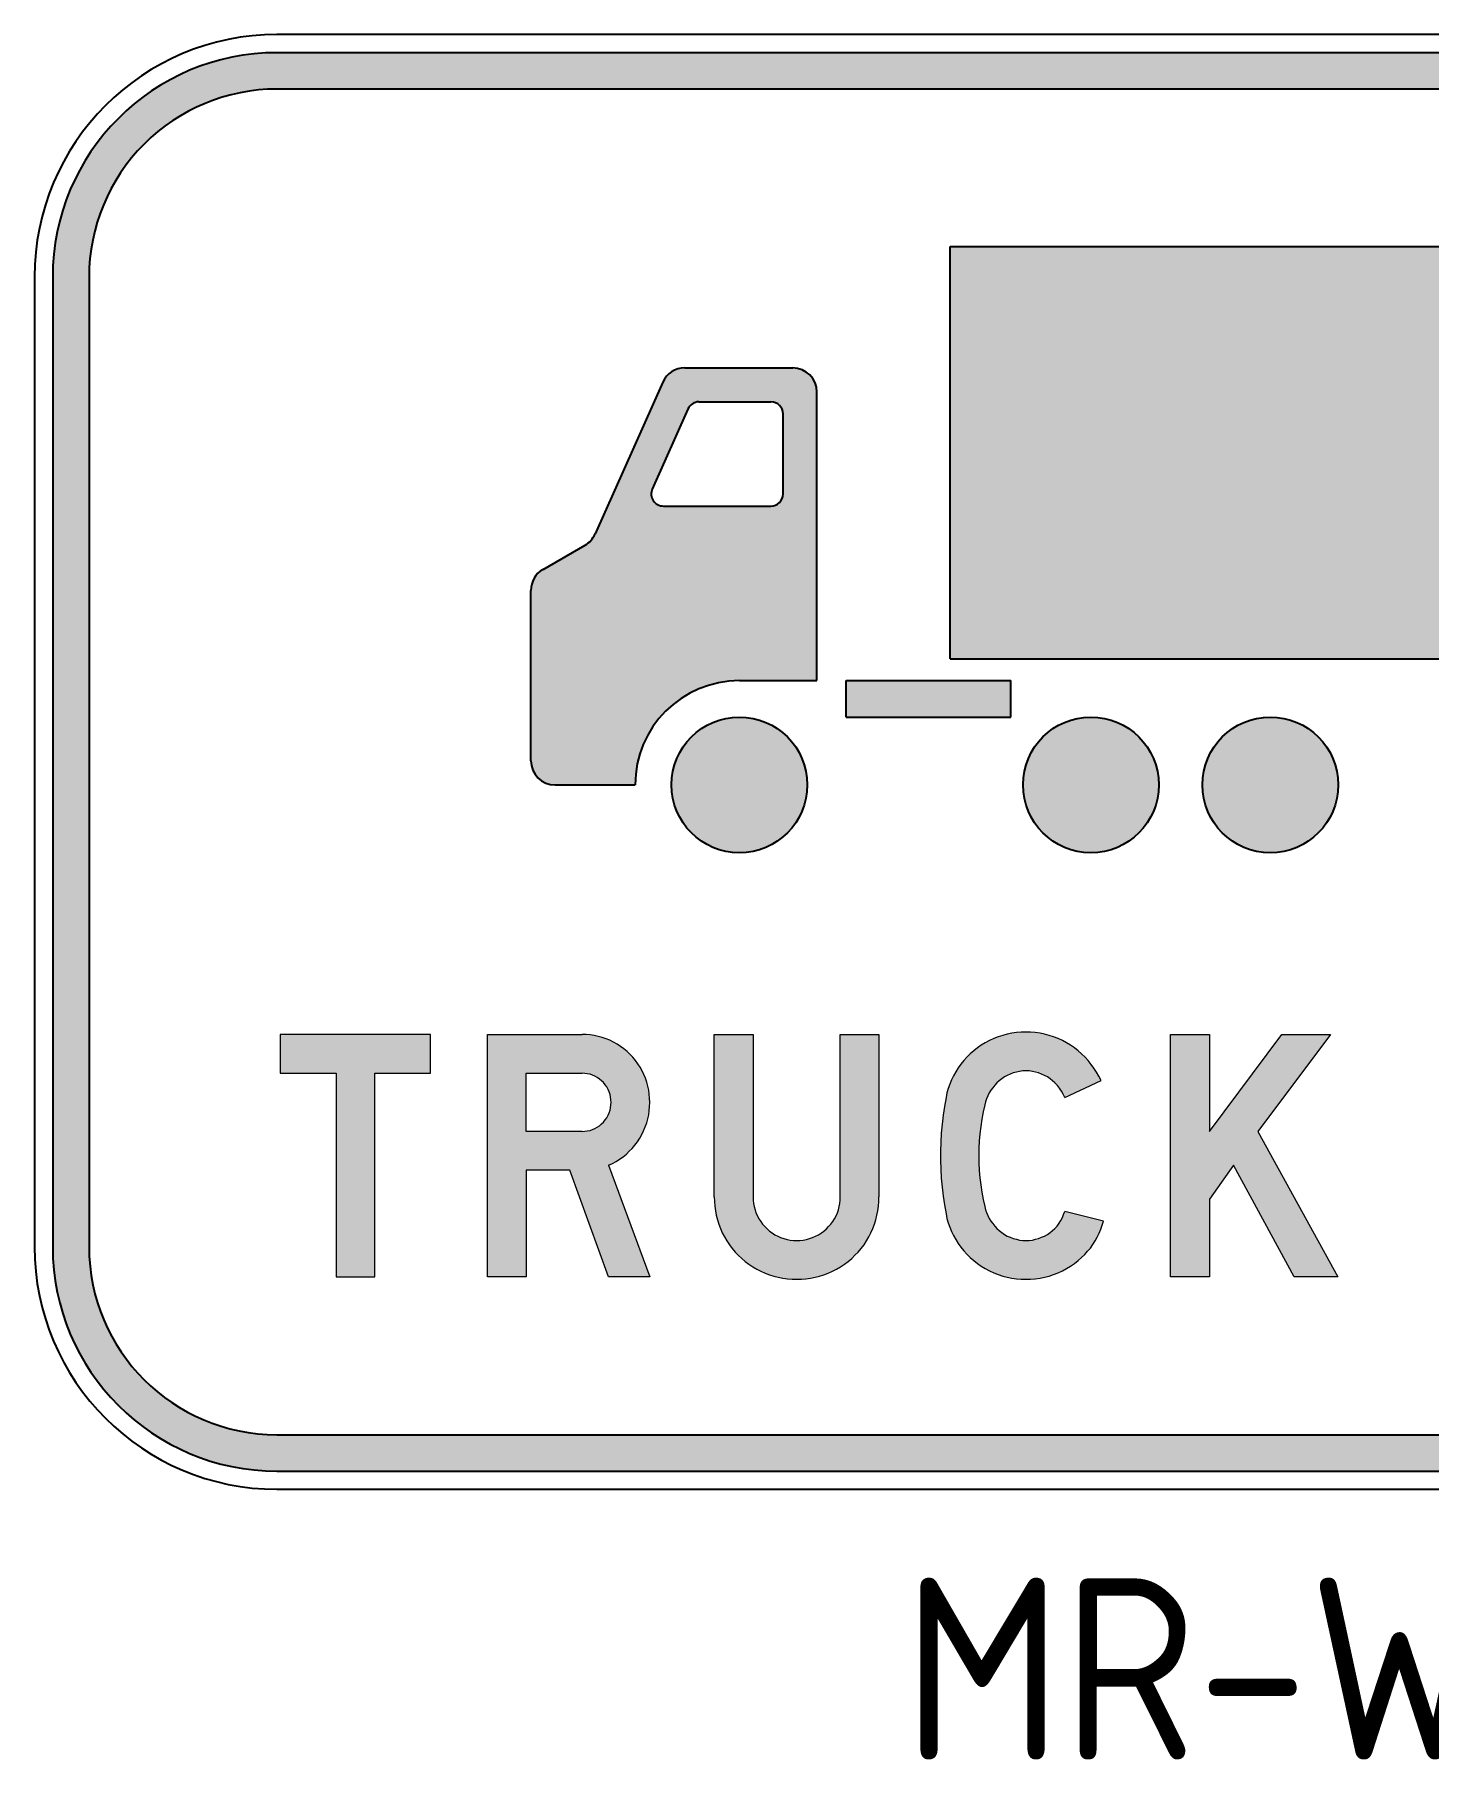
# Model space of a CAD drawing. Extents: x 273.5 to 311.8, y 100.2 to 123.9.
# Drawn here: x 273.48 to 292.65, y 100.18 to 123.89 of the extents above; entities that cross this region are included whole.
import ezdxf
from ezdxf.enums import TextEntityAlignment as Align

# ---------------------------------------------------------------- set-up
doc = ezdxf.new("R2010")
doc.units = 0
doc.header["$LTSCALE"] = 12
doc.header["$MEASUREMENT"] = 0
doc.layers.add('L18', color=4, linetype='CONTINUOUS')
doc.layers.add('T25', color=1, linetype='CONTINUOUS')
doc.styles.add('ISO', font='iso')

msp = doc.modelspace()

# ---------------------------------------------------------------- hatches: boundary and pattern name
at = {"layer": 'L18'}
h = msp.add_hatch(color=256, dxfattribs=at)
edge = h.paths.add_edge_path(flags=16)
edge.add_line((311.0623909485686, 107.2241624830138), (311.0623909485686, 120.5575599830138))
edge.add_arc((308.4790584485686, 120.5575599830138), 2.583332499999983, 0, 90)
edge.add_line((308.4790584485686, 123.1408924830138), (276.8122184485686, 123.1408924830138))
edge.add_arc((276.8122184485686, 120.5575599830138), 2.583332499999983, 90, 180.0000000000003)
edge.add_line((274.2288859485686, 120.5575599830138), (274.2288859485686, 107.2241624830138))
edge.add_arc((276.8122184485686, 107.2241624830138), 2.583332499999983, 180, 270)
edge.add_line((276.8122184485686, 104.6408299830138), (308.4790584485686, 104.6408299830138))
edge.add_arc((308.4790584485687, 107.2241624830139), 2.58333250000004, 269.9999999999987, 359.9999999999991)
edge = h.paths.add_edge_path()
edge.add_line((311.5623909485686, 107.2241624830138), (311.5623909485686, 120.5575599830138))
edge.add_arc((308.4790584485686, 120.5575599830138), 3.083332499999983, 0, 90)
edge.add_line((308.4790584485686, 123.6408924830138), (276.8122184485686, 123.6408924830138))
edge.add_arc((276.8122184485686, 120.5575599830138), 3.083332499999997, 90, 180)
edge.add_line((273.7288859485686, 120.5575599830138), (273.7288859485686, 107.2241624830138))
edge.add_arc((276.8122184485686, 107.2241624830138), 3.083332499999983, 180, 270)
edge.add_line((276.8122184485686, 104.1408299830138), (308.4790584485686, 104.1408299830138))
edge.add_arc((308.4790584485687, 107.2241624830138), 3.083332500000026, 269.9999999999989, 359.9999999999995)
h = msp.add_hatch(color=256, dxfattribs=at)
edge = h.paths.add_edge_path()
edge.add_arc((283.1705910735687, 113.5741929830138), 0.9333380000000046, 0, 360)
edge = h.paths.add_edge_path()
edge.add_arc((288.0039485735687, 113.5741929830138), 0.9333380000000046, 0, 360)
edge = h.paths.add_edge_path()
edge.add_arc((290.4706275735687, 113.5741929830138), 0.9333380000000046, 0, 360)
edge = h.paths.add_edge_path()
edge.add_arc((298.1373242401938, 113.5741929830138), 0.9333380000000046, 0, 360)
edge = h.paths.add_edge_path()
edge.add_arc((300.6040115735688, 113.5741929830138), 0.9333380000000046, 0, 360)
edge = h.paths.add_edge_path()
edge.add_arc((303.0706905735688, 113.5741929830138), 0.9333380000000046, 0, 360)
h.paths.add_polyline_path([(286.0706055735687, 115.3075349830138), (305.0040335735688, 115.3075349830138), (305.0040335735688, 120.9742299830139), (286.0706055735687, 120.9742299830139)])
edge = h.paths.add_edge_path()
edge.add_line((280.6372450735687, 113.5741929830138), (281.7372505735687, 113.5741929830138))
edge.add_arc((283.1705910735687, 113.5741929830138), 1.433340500000007, 90, 180, ccw=False)
edge.add_line((283.1705910735687, 115.0075334830138), (284.2372630735687, 115.0075334830138))
edge.add_line((284.2372630735687, 115.0075334830138), (284.2372630735687, 118.9742199830139))
edge.add_arc((283.9039280735687, 118.9742199830139), 0.3333350000000016, 0, 90)
edge.add_line((283.9039280735687, 119.3075549830138), (282.4203898536472, 119.3075549830138))
edge.add_arc((282.4203898536472, 118.9742199830139), 0.3333350000000016, 89.99999999999997, 156)
edge.add_line((282.1158731785239, 119.1097995419335), (281.1874313127515, 117.0244849689766))
edge.add_arc((280.8829146376282, 117.1600645278963), 0.3333350000000016, 300, 336, ccw=False)
edge.add_line((281.0495821376282, 116.8713879499258), (280.4705775735687, 116.537099509004))
edge.add_arc((280.6372450735687, 116.2484229310335), 0.3333350000000016, 120, 180)
edge.add_line((280.3039100735687, 116.2484229310335), (280.3039100735687, 113.9075279830138))
edge.add_arc((280.6372450735687, 113.9075279830138), 0.3333350000000016, 180, 270)
edge = h.paths.add_edge_path(flags=16)
edge.add_line((282.4629547681562, 118.7420082624737), (281.973200765559, 117.6420027624737))
edge.add_arc((282.1254591031206, 117.5742129830139), 0.1666675000000008, 156, 269.9999999999999)
edge.add_line((282.1254591031206, 117.4075454830138), (283.6039265735687, 117.4075454830138))
edge.add_arc((283.6039265735687, 117.5742129830138), 0.1666675000000008, 269.9999999999999, 360)
edge.add_line((283.7705940735687, 117.5742129830138), (283.7705940735687, 118.6742184830138))
edge.add_arc((283.6039265735687, 118.6742184830138), 0.1666675000000008, 0, 89.99999999999987)
edge.add_line((283.6039265735687, 118.8408859830138), (282.6152131057178, 118.8408859830138))
edge.add_arc((282.6152131057178, 118.6742184830138), 0.1666675000000008, 89.99999999999993, 156)
h.paths.add_polyline_path([(284.6372650735687, 115.0075334830138), (286.901336727057, 115.0075334830138), (286.901336727057, 114.5075309830138), (284.6372650735687, 114.5075309830138)])
h = msp.add_hatch(color=256, dxfattribs=at)
h.paths.add_polyline_path([(289.0983312785423, 110.1437233713583), (289.6330935094542, 110.1437233713583), (289.6330935094542, 108.809316683008), (290.6301501923226, 110.1437233713583), (291.2973535364978, 110.1437233713583), (290.2977979646998, 108.809316683008), (291.3973090936776, 106.8102055394122), (290.7975757505988, 106.8102055394122), (289.9654457370771, 108.344523342122), (289.6330935094542, 107.8772311123065), (289.6330935094542, 106.8102055394122), (289.0983312785423, 106.8102055394122)])
h.paths.add_polyline_path([(276.8587733018767, 110.1437233713583), (276.8587733018767, 109.6114600293759), (277.6259322032316, 109.6114600293759), (277.6259322032316, 106.8102055394122), (278.158195545214, 106.8102055394122), (278.158195545214, 109.6114600293759), (278.9253544465689, 109.6114600293759), (278.9253544465689, 110.1437233713583)])
edge = h.paths.add_edge_path()
edge.add_line((294.4227069929578, 106.8074924830138), (308.449955159151, 106.8074924830138))
edge.add_line((308.449955159151, 106.8074924830138), (308.449955159151, 110.1408424830138))
edge.add_line((308.449955159151, 110.1408424830138), (294.4227069929578, 110.1408424830138))
h.paths.add_polyline_path([(305.583274159151, 105.9741549830138), (309.283292659151, 105.9741549830138), (309.283292659151, 110.9741799830138), (305.583274159151, 110.9741799830138)], flags=9)
h.paths.add_polyline_path([(302.7331652117078, 105.9741549830138), (306.4665172117078, 105.9741549830138), (306.4665172117078, 110.9741799830138), (302.7331652117078, 110.9741799830138)], flags=9)
h.paths.add_polyline_path([(299.3791167367056, 105.6368829554548), (303.9203467918237, 105.6368829554548), (303.9203467918237, 111.0416343885256), (299.3791167367056, 111.0416343885256)], flags=9)
h.paths.add_polyline_path([(296.3085088938839, 105.6469879928563), (300.6153545749863, 105.6469879928563), (300.6153545749863, 111.3013469731713), (296.3085088938839, 111.3013469731713)], flags=9)
h.paths.add_polyline_path([(293.5406815854775, 105.9254670755335), (297.7328285303594, 105.9254670755335), (297.7328285303594, 111.2176195204154), (293.5406815854775, 111.2176195204154)], flags=9)
h.paths.add_polyline_path([(287.5090379193836, 109.4765200271832), (287.4765523633002, 109.5065066943371), (287.4415679182873, 109.5339944725615), (287.4065834732743, 109.5589833618565), (287.3666012504024, 109.5814733622219), (287.3266190275305, 109.5989655847284), (287.284137915729, 109.6139589183054), (287.2416568039276, 109.6264533629529), (287.1991756921262, 109.6364489186708), (287.1541956913953, 109.6414466965298), (287.1117145795939, 109.6439455854593), (287.066734578863, 109.6414466965298), (287.0217545781321, 109.6364489186708), (286.9792734663307, 109.6264533629529), (286.9367923545293, 109.6139589183054), (286.8943112427279, 109.5989655847284), (286.854329019856, 109.5814733622219), (286.8143467969841, 109.5589833618565), (286.7793623519711, 109.5339944725615), (286.7443779069582, 109.5065066943371), (286.7118923508748, 109.4765200271832), (286.6819056837209, 109.4465333600292), (286.6544179054964, 109.4115489150163), (286.6294290162015, 109.3765644700034), (286.606939015836, 109.3390811360609), (286.5869479044, 109.299098913189), (286.5694556818935, 109.2591166903171), (286.5544623483166, 109.2191344674452), (286.5444667925986, 109.1766533556438), (286.5219767922331, 109.0791966873935), (286.5044845697267, 108.9792411302137), (286.4894912361497, 108.8792855730339), (286.4769967915022, 108.7793300158541), (286.4695001247138, 108.6793744586743), (286.4645023468548, 108.576920012565), (286.4620034579253, 108.4769644553852), (286.4645023468548, 108.3770088982054), (286.4695001247138, 108.2745544520962), (286.4769967915022, 108.1745988949164), (286.4894912361497, 108.0746433377366), (286.5044845697267, 107.9746877805568), (286.5219767922331, 107.874732223377), (286.5444667925986, 107.7772755551267), (286.5544623483166, 107.7347944433253), (286.5694556818935, 107.6948122204534), (286.5869479044, 107.6548299975814), (286.606939015836, 107.6148477747095), (286.6294290162015, 107.5773644407671), (286.6544179054964, 107.5423799957542), (286.6819056837209, 107.5098944396707), (286.7118923508748, 107.4774088835873), (286.7443779069582, 107.4474222164334), (286.7793623519711, 107.4199344382089), (286.8143467969841, 107.394945548914), (286.854329019856, 107.3724555485485), (286.8943112427279, 107.3549633260421), (286.9367923545293, 107.3399699924651), (286.9792734663307, 107.3274755478176), (287.0217545781321, 107.3174799920996), (287.066734578863, 107.3124822142406), (287.1117145795939, 107.3099833253112), (287.1541956913953, 107.3124822142406), (287.1991756921262, 107.3174799920996), (287.2416568039276, 107.3274755478176), (287.284137915729, 107.3399699924651), (287.3266190275305, 107.3549633260421), (287.3666012504024, 107.3724555485485), (287.4065834732743, 107.394945548914), (287.4415679182873, 107.4199344382089), (287.4765523633002, 107.4474222164334), (287.5090379193836, 107.4774088835873), (287.541523475467, 107.5098944396707), (287.5690112536915, 107.5473777736132), (287.5915012540569, 107.5848611075556), (287.6139912544224, 107.6248433304275), (287.6289845879994, 107.6673244422289), (287.6439779215763, 107.7098055540303), (288.1762412635587, 107.5773644407671), (288.1587490410523, 107.5198899953887), (288.1387579296163, 107.4649144389398), (288.1162679292509, 107.4099388824909), (288.0912790399559, 107.3574622149715), (288.061292372802, 107.3049855474522), (288.031305705648, 107.2550077688623), (287.9963212606351, 107.2075288792019), (287.9588379266927, 107.162548878471), (287.9188557038208, 107.11756887774), (287.8763745920194, 107.0775866548681), (287.828895702359, 107.0351055430667), (287.7764190348396, 106.9951233201948), (287.7239423673202, 106.9576399862524), (287.6689668108713, 106.9251544301689), (287.6114923654929, 106.895167763015), (287.551519031185, 106.8676799847906), (287.4915456968772, 106.8426910954956), (287.4290734736398, 106.8226999840597), (287.3666012504024, 106.8077066504827), (287.304129027165, 106.7927133169057), (287.2391579149981, 106.7852166501172), (287.1741868028313, 106.7777199833288), (287.1117145795939, 106.7777199833288), (287.0467434674271, 106.7777199833288), (286.9817723552602, 106.7852166501172), (286.9168012430933, 106.7927133169057), (286.854329019856, 106.8077066504827), (286.7918567966186, 106.8226999840597), (286.7293845733813, 106.8426910954956), (286.6694112390734, 106.8676799847906), (286.6094379047655, 106.895167763015), (286.5519634593871, 106.9251544301689), (286.4969879029382, 106.9576399862524), (286.4445112354188, 106.9951233201948), (286.3920345678994, 107.0351055430667), (286.344555678239, 107.0775866548681), (286.2995756775081, 107.122566655599), (286.2570945657067, 107.1675466563299), (286.2171123428348, 107.2175244349198), (286.1796290088923, 107.2700011024392), (286.1471434528089, 107.3224777699586), (286.1146578967255, 107.379952215337), (286.087170118501, 107.4349277717859), (286.0646801181356, 107.4949011060938), (286.0421901177701, 107.5548744404016), (286.0246978952637, 107.6148477747095), (286.0122034506162, 107.6773199979469), (285.9897134502507, 107.7997655554921), (285.9722212277443, 107.9222111130374), (285.9572278941673, 108.0446566705826), (285.9472323384493, 108.1671022281279), (285.9397356716609, 108.2920466746026), (285.9372367827314, 108.4144922321479), (285.9372367827314, 108.5394366786226), (285.9397356716609, 108.6618822361679), (285.9472323384493, 108.7868266826426), (285.9572278941673, 108.9092722401878), (285.9722212277443, 109.0317177977331), (285.9897134502507, 109.1541633552783), (286.0122034506162, 109.2766089128236), (286.0246978952637, 109.3390811360609), (286.0421901177701, 109.3990544703688), (286.0646801181356, 109.4590278046767), (286.087170118501, 109.5190011389846), (286.1146578967255, 109.576475584363), (286.1471434528089, 109.6314511408118), (286.1796290088923, 109.6839278083312), (286.2171123428348, 109.7364044758506), (286.2570945657067, 109.7863822544405), (286.2995756775081, 109.8313622551714), (286.344555678239, 109.8763422559023), (286.3920345678994, 109.9188233677038), (286.4445112354188, 109.9588055905757), (286.4969879029382, 109.9962889245181), (286.5519634593871, 110.0287744806015), (286.6094379047655, 110.061260036685), (286.6694112390734, 110.0862489259799), (286.7293845733813, 110.1112378152748), (286.7918567966186, 110.1312289267108), (286.854329019856, 110.1462222602878), (286.9168012430933, 110.1612155938647), (286.9817723552602, 110.1687122606532), (287.0467434674271, 110.1762089274417), (287.1117145795939, 110.1762089274417), (287.1741868028313, 110.1762089274417), (287.2391579149981, 110.1687122606532), (287.304129027165, 110.1612155938647), (287.3666012504024, 110.1462222602878), (287.4290734736398, 110.1312289267108), (287.4915456968772, 110.1112378152748), (287.551519031185, 110.0862489259799), (287.6114923654929, 110.061260036685), (287.6689668108713, 110.0287744806015), (287.7239423673202, 109.9962889245181), (287.7764190348396, 109.9588055905757), (287.828895702359, 109.9188233677038), (287.8763745920194, 109.8763422559023), (287.9238534816798, 109.8313622551714), (287.9663345934812, 109.783883365511), (288.0088157052826, 109.7314066979916), (288.046299039225, 109.6789300304722), (288.0812834842379, 109.6239544740234), (288.1137690403214, 109.5689789175745), (288.1437557074753, 109.5115044721961), (287.6439779215763, 109.2766089128236), (287.6239868101404, 109.3215889135545), (287.5989979208454, 109.3640700253559), (287.571510142621, 109.4040522482278), (287.5440223643965, 109.4415355821702)])
h.paths.add_polyline_path([(281.0069289248381, 108.809316683008), (280.2397700234832, 108.809316683008), (280.2397700234832, 109.6114600293759), (281.0069289248381, 109.6114600293759), (281.0444122587805, 109.6089611404464), (281.0793967037935, 109.6039633625874), (281.1168800377359, 109.5964666957989), (281.1518644827488, 109.5839722511514), (281.1843500388322, 109.5689789175745), (281.2168355949157, 109.551486695068), (281.2468222620696, 109.5289966947026), (281.2768089292235, 109.5065066943371), (281.3017978185185, 109.4815178050422), (281.3267867078134, 109.4515311378882), (281.3467778192494, 109.4215444707343), (281.3642700417558, 109.3890589146508), (281.3792633753328, 109.3540744696379), (281.3917578199803, 109.319090024625), (281.3992544867688, 109.2841055796121), (281.4042522646278, 109.2466222456696), (281.4067511535573, 109.2091389117272), (281.4042522646278, 109.1741544667143), (281.3992544867688, 109.1366711327719), (281.3917578199803, 109.1016866877589), (281.3792633753328, 109.066702242746), (281.3642700417558, 109.0317177977331), (281.3467778192494, 108.9992322416497), (281.3267867078134, 108.9692455744957), (281.3017978185185, 108.9392589073418), (281.2768089292235, 108.9142700180468), (281.2468222620696, 108.8892811287519), (281.2168355949157, 108.8692900173159), (281.1843500388322, 108.8517977948095), (281.1518644827488, 108.8368044612325), (281.1168800377359, 108.824310016585), (281.0793967037935, 108.8168133497965), (281.0444122587805, 108.8118155719375)], flags=16)
h.paths.add_polyline_path([(281.3717667085443, 108.344523342122), (281.9390144955397, 106.8102055394122), (281.3717667085443, 106.8102055394122), (280.8395033665619, 108.2770533410256), (280.2397700234832, 108.2770533410256), (280.2397700234832, 106.8102055394122), (279.7075066815008, 106.8102055394122), (279.7075066815008, 110.1437233713583), (281.0069289248381, 110.1437233713583), (281.0619044812869, 110.1412244824288), (281.1193789266654, 110.1362267045698), (281.1743544831143, 110.1287300377813), (281.2293300395631, 110.1162355931338), (281.284305596012, 110.1037411484864), (281.3367822635314, 110.0837500370504), (281.3892589310508, 110.0637589256145), (281.4417355985702, 110.0387700363195), (281.4892144882306, 110.0112822580951), (281.536693377891, 109.9787967020116), (281.5816733786219, 109.9463111459282), (281.6266533793528, 109.9113267009153), (281.6666356022247, 109.8713444780433), (281.7066178250966, 109.8313622551714), (281.7416022701095, 109.7863822544405), (281.7765867151224, 109.7414022537096), (281.8065733822764, 109.6939233640492), (281.8340611605009, 109.6439455854593), (281.8590500497958, 109.5939678068694), (281.8790411612318, 109.54149113935), (281.8990322726677, 109.4890144718306), (281.9140256062447, 109.4340389153817), (281.9240211619627, 109.3790633589329), (281.9315178287512, 109.324087802484), (281.9365156066102, 109.2666133571056), (281.9390144955397, 109.2091389117272), (281.9365156066102, 109.1516644663488), (281.9315178287512, 109.0941900209705), (281.9240211619627, 109.0392144645216), (281.9115267173152, 108.9817400191432), (281.8965333837382, 108.9267644626943), (281.8765422723023, 108.8717889062454), (281.8540522719368, 108.819312238726), (281.8290633826418, 108.7668355712066), (281.8015756044174, 108.7168577926167), (281.769090048334, 108.6693789029563), (281.734105603321, 108.6219000132959), (281.6966222693786, 108.576920012565), (281.6566400465067, 108.5369377896931), (281.6166578236348, 108.4969555668212), (281.5716778229039, 108.4594722328788), (281.5241989332435, 108.4269866767953), (281.4742211546536, 108.3970000096414), (281.4242433760637, 108.369512231417)])
h.paths.add_polyline_path([(282.8261200655103, 107.9097166683899), (282.8261200655103, 110.1437233713583), (283.3583834074927, 110.1437233713583), (283.3583834074927, 107.9097166683899), (283.3608822964222, 107.864736667659), (283.3658800742812, 107.8197566669281), (283.3733767410697, 107.7772755551267), (283.3858711857172, 107.7322955543958), (283.3983656303647, 107.6898144425944), (283.4183567418006, 107.6498322197224), (283.4383478532366, 107.6098499968505), (283.4633367425315, 107.5723666629081), (283.4883256318265, 107.5348833289657), (283.5183122989804, 107.5023977728823), (283.5507978550638, 107.4699122167988), (283.5832834111472, 107.4399255496449), (283.6207667450897, 107.4149366603499), (283.6582500790321, 107.389947771055), (283.698232301904, 107.369956659619), (283.7382145247759, 107.3499655481831), (283.7806956365773, 107.3374711035356), (283.8256756373082, 107.3249766588881), (283.8681567491096, 107.3174799920996), (283.9131367498405, 107.3124822142406), (283.9581167505714, 107.3099833253112), (284.0030967513023, 107.3124822142406), (284.0480767520333, 107.3174799920996), (284.0930567527642, 107.3249766588881), (284.1355378645656, 107.3374711035356), (284.178018976367, 107.3499655481831), (284.2180011992389, 107.369956659619), (284.2579834221108, 107.389947771055), (284.2979656449828, 107.4149366603499), (284.3329500899957, 107.4399255496449), (284.3679345350086, 107.4699122167988), (284.3979212021626, 107.5023977728823), (284.4279078693165, 107.5348833289657), (284.455395647541, 107.5723666629081), (284.4778856479064, 107.6098499968505), (284.5003756482719, 107.6498322197224), (284.5178678707783, 107.6898144425944), (284.5328612043553, 107.7322955543958), (284.5428567600733, 107.7772755551267), (284.5528523157913, 107.8197566669281), (284.5578500936502, 107.864736667659), (284.5578500936502, 107.9097166683899), (284.5578500936502, 110.1437233713583), (285.0901134356326, 110.1437233713583), (285.0901134356326, 107.9097166683899), (285.0901134356326, 107.8472444451525), (285.0851156577736, 107.7822733329857), (285.0751201020556, 107.7198011097483), (285.0626256574081, 107.6573288865109), (285.0476323238312, 107.5948566632736), (285.0301401013247, 107.5348833289657), (285.0076501009593, 107.4749099946578), (284.9801623227348, 107.4174355492794), (284.9526745445104, 107.359961103901), (284.920188988427, 107.3049855474522), (284.885204543414, 107.2525088799328), (284.8452223205421, 107.2025311013429), (284.8052400976702, 107.152553322753), (284.7602600969393, 107.1075733220221), (284.7152800962084, 107.0625933212912), (284.6653023176185, 107.0226110984192), (284.6153245390286, 106.9851277644768), (284.5628478715092, 106.9501433194639), (284.5078723150604, 106.9176577633805), (284.450397869682, 106.8876710962265), (284.3929234243036, 106.8626822069316), (284.3329500899957, 106.8401922065661), (284.2729767556878, 106.8202010951302), (284.2105045324504, 106.8052077615532), (284.1480323092131, 106.7927133169057), (284.0855600859757, 106.7827177611877), (284.0230878627383, 106.7777199833288), (283.9581167505714, 106.7777199833288), (283.8956445273341, 106.7777199833288), (283.8306734151672, 106.7827177611877), (283.7682011919298, 106.7927133169057), (283.7057289686925, 106.8052077615532), (283.6432567454551, 106.8202010951302), (283.5832834111472, 106.8401922065661), (283.5233100768394, 106.8626822069316), (283.465835631461, 106.8876710962265), (283.4083611860826, 106.9176577633805), (283.3558845185632, 106.9501433194639), (283.3009089621144, 106.9851277644768), (283.2509311835244, 107.0226110984192), (283.203452293864, 107.0625933212912), (283.1559734042036, 107.1075733220221), (283.1134922924022, 107.152553322753), (283.0710111806008, 107.2025311013429), (283.0335278466584, 107.2525088799328), (282.9985434016455, 107.3049855474522), (282.966057845562, 107.359961103901), (282.936071178408, 107.4174355492794), (282.9110822891131, 107.4749099946578), (282.8885922887476, 107.5348833289657), (282.8686011773117, 107.5948566632736), (282.8536078437347, 107.6573288865109), (282.8411133990872, 107.7198011097483), (282.8336167322988, 107.7822733329857), (282.8286189544398, 107.8472444451525)])

# ---------------------------------------------------------------- linework, layer by layer
for p, q in [((286.0706055735687, 115.3075349830138), (286.0706055735687, 120.9742299830139)), ((286.0706055735687, 120.9742299830139), (305.0040335735688, 120.9742299830139)), ((282.4203898536472, 119.3075549830138), (283.9039280735687, 119.3075549830138)), ((282.1158731785239, 119.1097995419335), (281.1874313127515, 117.0244849689766)), ((282.6152131057178, 118.8408859830138), (283.6039265735687, 118.8408859830138)), ((284.2372630735687, 115.0075334830138), (284.2372630735687, 118.9742199830139)), ((282.4629547681562, 118.7420082624737), (281.973200765559, 117.6420027624737)), ((283.7705940735687, 117.5742129830138), (283.7705940735687, 118.6742184830138)), ((282.1254591031206, 117.4075454830138), (283.6039265735687, 117.4075454830138)), ((280.4705775735687, 116.537099509004), (281.0495821376282, 116.8713879499258)), ((280.3039100735687, 113.9075279830138), (280.3039100735687, 116.2484229310335)), ((286.0706055735687, 115.3075349830138), (305.0040335735688, 115.3075349830138)), ((283.1705910735687, 115.0075334830138), (284.2372630735687, 115.0075334830138)), ((284.6372650735687, 115.0075334830138), (286.901336727057, 115.0075334830138)), ((284.6372650735687, 114.5075309830138), (284.6372650735687, 115.0075334830138)), ((286.901336727057, 114.5075309830138), (286.901336727057, 115.0075334830138)), ((284.6372650735687, 114.5075309830138), (286.901336727057, 114.5075309830138)), ((280.6372450735687, 113.5741929830138), (281.7372505735687, 113.5741929830138))]:
    msp.add_line(p, q, dxfattribs=at)
for points in [[(311.8123909485686, 107.2241624830138), (311.8123909485686, 120.5575599830138, 0.414213562373095), (308.4790584485686, 123.8908924830138), (276.8122184485686, 123.8908924830138, 0.414213562373095), (273.4788859485686, 120.5575599830138), (273.4788859485686, 107.2241624830138, 0.414213562373095), (276.8122184485686, 103.8908299830138), (308.4790584485686, 103.8908299830138, 0.414213562373095)], [(311.5623909485686, 107.2241624830138), (311.5623909485686, 120.5575599830138, 0.4142135623730944), (308.4790584485686, 123.6408924830138), (276.8122184485686, 123.6408924830138, 0.4142135623730951), (273.7288859485686, 120.5575599830138), (273.7288859485686, 107.2241624830138, 0.414213562373093), (276.8122184485686, 104.1408299830138), (308.4790584485686, 104.1408299830138, 0.4142135623730933)], [(311.0623909485686, 107.2241624830138), (311.0623909485686, 120.5575599830138, 0.4142135623730943), (308.4790584485686, 123.1408924830138), (276.8122184485686, 123.1408924830138, 0.4142135623730966), (274.2288859485686, 120.5575599830138), (274.2288859485686, 107.2241624830138, 0.4142135623730923), (276.8122184485686, 104.6408299830138), (308.4790584485686, 104.6408299830138, 0.4142135623730923)]]:
    msp.add_lwpolyline(points, format="xyb", close=True, dxfattribs=at)
at = {"layer": 'L18', "lineweight": 0}
for points in [[(276.8587733018767, 110.1437233713583), (276.8587733018767, 109.6114600293759), (277.6259322032316, 109.6114600293759), (277.6259322032316, 106.8102055394122), (278.158195545214, 106.8102055394122), (278.158195545214, 109.6114600293759), (278.9253544465689, 109.6114600293759), (278.9253544465689, 110.1437233713583), (276.8587733018767, 110.1437233713583), (276.8587733018767, 110.1437233713583)], [(281.3717667085443, 108.344523342122), (281.9390144955397, 106.8102055394122), (281.3717667085443, 106.8102055394122), (280.8395033665619, 108.2770533410256), (280.2397700234832, 108.2770533410256), (280.2397700234832, 106.8102055394122), (279.7075066815008, 106.8102055394122), (279.7075066815008, 110.1437233713583)], [(279.7075066815008, 110.1437233713583), (281.0069289248381, 110.1437233713583)], [(281.9390144955397, 109.2091389117272), (281.9365156066102, 109.2666133571056), (281.9315178287512, 109.324087802484), (281.9240211619627, 109.3790633589329), (281.9140256062447, 109.4340389153817), (281.8990322726677, 109.4890144718306), (281.8790411612318, 109.54149113935), (281.8590500497958, 109.5939678068694), (281.8340611605009, 109.6439455854593), (281.8065733822764, 109.6939233640492), (281.7765867151224, 109.7414022537096), (281.7416022701095, 109.7863822544405), (281.7066178250966, 109.8313622551714), (281.6666356022247, 109.8713444780433), (281.6266533793528, 109.9113267009153), (281.5816733786219, 109.9463111459282), (281.536693377891, 109.9787967020116), (281.4892144882306, 110.0112822580951), (281.4417355985702, 110.0387700363195), (281.3892589310508, 110.0637589256145), (281.3367822635314, 110.0837500370504), (281.284305596012, 110.1037411484864), (281.2293300395631, 110.1162355931338), (281.1743544831143, 110.1287300377813), (281.1193789266654, 110.1362267045698), (281.0619044812869, 110.1412244824288), (281.0069289248381, 110.1437233713583)], [(282.8261200655103, 107.9097166683899), (282.8261200655103, 110.1437233713583)], [(282.8261200655103, 110.1437233713583), (283.3583834074927, 110.1437233713583), (283.3583834074927, 107.9097166683899), (283.3608822964222, 107.864736667659), (283.3658800742812, 107.8197566669281), (283.3733767410697, 107.7772755551267), (283.3858711857172, 107.7322955543958), (283.3983656303647, 107.6898144425944), (283.4183567418006, 107.6498322197224), (283.4383478532366, 107.6098499968505), (283.4633367425315, 107.5723666629081), (283.4883256318265, 107.5348833289657), (283.5183122989804, 107.5023977728823), (283.5507978550638, 107.4699122167988), (283.5832834111472, 107.4399255496449), (283.6207667450897, 107.4149366603499), (283.6582500790321, 107.389947771055), (283.698232301904, 107.369956659619), (283.7382145247759, 107.3499655481831), (283.7806956365773, 107.3374711035356), (283.8256756373082, 107.3249766588881), (283.8681567491096, 107.3174799920996), (283.9131367498405, 107.3124822142406), (283.9581167505714, 107.3099833253112), (284.0030967513023, 107.3124822142406), (284.0480767520333, 107.3174799920996), (284.0930567527642, 107.3249766588881), (284.1355378645656, 107.3374711035356), (284.178018976367, 107.3499655481831), (284.2180011992389, 107.369956659619), (284.2579834221108, 107.389947771055), (284.2979656449828, 107.4149366603499), (284.3329500899957, 107.4399255496449), (284.3679345350086, 107.4699122167988), (284.3979212021626, 107.5023977728823), (284.4279078693165, 107.5348833289657), (284.455395647541, 107.5723666629081), (284.4778856479064, 107.6098499968505), (284.5003756482719, 107.6498322197224), (284.5178678707783, 107.6898144425944), (284.5328612043553, 107.7322955543958), (284.5428567600733, 107.7772755551267), (284.5528523157913, 107.8197566669281), (284.5578500936502, 107.864736667659), (284.5578500936502, 107.9097166683899), (284.5578500936502, 110.1437233713583), (285.0901134356326, 110.1437233713583), (285.0901134356326, 107.9097166683899)], [(287.1117145795939, 110.1762089274417), (287.0467434674271, 110.1762089274417), (286.9817723552602, 110.1687122606532), (286.9168012430933, 110.1612155938647), (286.854329019856, 110.1462222602878), (286.7918567966186, 110.1312289267108), (286.7293845733813, 110.1112378152748), (286.6694112390734, 110.0862489259799), (286.6094379047655, 110.061260036685), (286.5519634593871, 110.0287744806015), (286.4969879029382, 109.9962889245181), (286.4445112354188, 109.9588055905757), (286.3920345678994, 109.9188233677038), (286.344555678239, 109.8763422559023), (286.2995756775081, 109.8313622551714), (286.2570945657067, 109.7863822544405), (286.2171123428348, 109.7364044758506), (286.1796290088923, 109.6839278083312), (286.1471434528089, 109.6314511408118), (286.1146578967255, 109.576475584363), (286.087170118501, 109.5190011389846), (286.0646801181356, 109.4590278046767), (286.0421901177701, 109.3990544703688), (286.0246978952637, 109.3390811360609), (286.0122034506162, 109.2766089128236), (285.9897134502507, 109.1541633552783), (285.9722212277443, 109.0317177977331), (285.9572278941673, 108.9092722401878), (285.9472323384493, 108.7868266826426), (285.9397356716609, 108.6618822361679), (285.9372367827314, 108.5394366786226), (285.9372367827314, 108.4144922321479), (285.9397356716609, 108.2920466746026), (285.9472323384493, 108.1671022281279), (285.9572278941673, 108.0446566705826), (285.9722212277443, 107.9222111130374), (285.9897134502507, 107.7997655554921), (286.0122034506162, 107.6773199979469), (286.0246978952637, 107.6148477747095), (286.0421901177701, 107.5548744404016), (286.0646801181356, 107.4949011060938), (286.087170118501, 107.4349277717859), (286.1146578967255, 107.379952215337), (286.1471434528089, 107.3224777699586), (286.1796290088923, 107.2700011024392), (286.2171123428348, 107.2175244349198), (286.2570945657067, 107.1675466563299), (286.2995756775081, 107.122566655599), (286.344555678239, 107.0775866548681), (286.3920345678994, 107.0351055430667), (286.4445112354188, 106.9951233201948), (286.4969879029382, 106.9576399862524), (286.5519634593871, 106.9251544301689), (286.6094379047655, 106.895167763015), (286.6694112390734, 106.8676799847906), (286.7293845733813, 106.8426910954956), (286.7918567966186, 106.8226999840597), (286.854329019856, 106.8077066504827), (286.9168012430933, 106.7927133169057), (286.9817723552602, 106.7852166501172), (287.0467434674271, 106.7777199833288), (287.1117145795939, 106.7777199833288), (287.1741868028313, 106.7777199833288), (287.2391579149981, 106.7852166501172), (287.304129027165, 106.7927133169057), (287.3666012504024, 106.8077066504827), (287.4290734736398, 106.8226999840597), (287.4915456968772, 106.8426910954956), (287.551519031185, 106.8676799847906), (287.6114923654929, 106.895167763015), (287.6689668108713, 106.9251544301689), (287.7239423673202, 106.9576399862524), (287.7764190348396, 106.9951233201948), (287.828895702359, 107.0351055430667), (287.8763745920194, 107.0775866548681), (287.9188557038208, 107.11756887774), (287.9588379266927, 107.162548878471), (287.9963212606351, 107.2075288792019), (288.031305705648, 107.2550077688623), (288.061292372802, 107.3049855474522), (288.0912790399559, 107.3574622149715), (288.1162679292509, 107.4099388824909), (288.1387579296163, 107.4649144389398), (288.1587490410523, 107.5198899953887), (288.1762412635587, 107.5773644407671), (287.6439779215763, 107.7098055540303)], [(287.8763745920194, 109.8763422559023), (287.828895702359, 109.9188233677038), (287.7764190348396, 109.9588055905757), (287.7239423673202, 109.9962889245181), (287.6689668108713, 110.0287744806015), (287.6114923654929, 110.061260036685), (287.551519031185, 110.0862489259799), (287.4915456968772, 110.1112378152748), (287.4290734736398, 110.1312289267108), (287.3666012504024, 110.1462222602878), (287.304129027165, 110.1612155938647), (287.2391579149981, 110.1687122606532), (287.1741868028313, 110.1762089274417), (287.1117145795939, 110.1762089274417)], [(289.0983312785423, 110.1437233713583), (289.6330935094542, 110.1437233713583), (289.6330935094542, 108.809316683008), (290.6301501923226, 110.1437233713583), (291.2973535364978, 110.1437233713583), (290.2977979646998, 108.809316683008), (291.3973090936776, 106.8102055394122), (290.7975757505988, 106.8102055394122), (289.9654457370771, 108.344523342122), (289.6330935094542, 107.8772311123065), (289.6330935094542, 106.8102055394122), (289.0983312785423, 106.8102055394122), (289.0983312785423, 110.1437233713583), (289.0983312785423, 110.1437233713583)], [(288.1437557074753, 109.5115044721961), (288.1137690403214, 109.5689789175745), (288.0812834842379, 109.6239544740234), (288.046299039225, 109.6789300304722), (288.0088157052826, 109.7314066979916), (287.9663345934812, 109.783883365511), (287.9238534816798, 109.8313622551714), (287.8763745920194, 109.8763422559023)], [(281.0069289248381, 108.809316683008), (280.2397700234832, 108.809316683008), (280.2397700234832, 109.6114600293759)], [(280.2397700234832, 109.6114600293759), (281.0069289248381, 109.6114600293759)], [(281.4067511535573, 109.2091389117272), (281.4042522646278, 109.2466222456696), (281.3992544867688, 109.2841055796121), (281.3917578199803, 109.319090024625), (281.3792633753328, 109.3540744696379), (281.3642700417558, 109.3890589146508), (281.3467778192494, 109.4215444707343), (281.3267867078134, 109.4515311378882), (281.3017978185185, 109.4815178050422), (281.2768089292235, 109.5065066943371), (281.2468222620696, 109.5289966947026), (281.2168355949157, 109.551486695068), (281.1843500388322, 109.5689789175745), (281.1518644827488, 109.5839722511514), (281.1168800377359, 109.5964666957989), (281.0793967037935, 109.6039633625874), (281.0444122587805, 109.6089611404464), (281.0069289248381, 109.6114600293759)], [(287.1117145795939, 109.6439455854593), (287.066734578863, 109.6414466965298), (287.0217545781321, 109.6364489186708), (286.9792734663307, 109.6264533629529), (286.9367923545293, 109.6139589183054), (286.8943112427279, 109.5989655847284), (286.854329019856, 109.5814733622219), (286.8143467969841, 109.5589833618565), (286.7793623519711, 109.5339944725615), (286.7443779069582, 109.5065066943371), (286.7118923508748, 109.4765200271832), (286.6819056837209, 109.4465333600292), (286.6544179054964, 109.4115489150163), (286.6294290162015, 109.3765644700034), (286.606939015836, 109.3390811360609), (286.5869479044, 109.299098913189), (286.5694556818935, 109.2591166903171), (286.5544623483166, 109.2191344674452), (286.5444667925986, 109.1766533556438), (286.5219767922331, 109.0791966873935), (286.5044845697267, 108.9792411302137), (286.4894912361497, 108.8792855730339), (286.4769967915022, 108.7793300158541), (286.4695001247138, 108.6793744586743), (286.4645023468548, 108.576920012565), (286.4620034579253, 108.4769644553852), (286.4645023468548, 108.3770088982054), (286.4695001247138, 108.2745544520962), (286.4769967915022, 108.1745988949164), (286.4894912361497, 108.0746433377366), (286.5044845697267, 107.9746877805568), (286.5219767922331, 107.874732223377), (286.5444667925986, 107.7772755551267), (286.5544623483166, 107.7347944433253), (286.5694556818935, 107.6948122204534), (286.5869479044, 107.6548299975814), (286.606939015836, 107.6148477747095), (286.6294290162015, 107.5773644407671), (286.6544179054964, 107.5423799957542), (286.6819056837209, 107.5098944396707), (286.7118923508748, 107.4774088835873), (286.7443779069582, 107.4474222164334), (286.7793623519711, 107.4199344382089), (286.8143467969841, 107.394945548914), (286.854329019856, 107.3724555485485), (286.8943112427279, 107.3549633260421), (286.9367923545293, 107.3399699924651), (286.9792734663307, 107.3274755478176), (287.0217545781321, 107.3174799920996), (287.066734578863, 107.3124822142406), (287.1117145795939, 107.3099833253112), (287.1541956913953, 107.3124822142406), (287.1991756921262, 107.3174799920996), (287.2416568039276, 107.3274755478176), (287.284137915729, 107.3399699924651), (287.3266190275305, 107.3549633260421), (287.3666012504024, 107.3724555485485), (287.4065834732743, 107.394945548914), (287.4415679182873, 107.4199344382089), (287.4765523633002, 107.4474222164334), (287.5090379193836, 107.4774088835873), (287.541523475467, 107.5098944396707), (287.5690112536915, 107.5473777736132), (287.5915012540569, 107.5848611075556), (287.6139912544224, 107.6248433304275), (287.6289845879994, 107.6673244422289), (287.6439779215763, 107.7098055540303)], [(287.5090379193836, 109.4765200271832), (287.4765523633002, 109.5065066943371), (287.4415679182873, 109.5339944725615), (287.4065834732743, 109.5589833618565), (287.3666012504024, 109.5814733622219), (287.3266190275305, 109.5989655847284), (287.284137915729, 109.6139589183054), (287.2416568039276, 109.6264533629529), (287.1991756921262, 109.6364489186708), (287.1541956913953, 109.6414466965298), (287.1117145795939, 109.6439455854593)], [(287.6439779215763, 109.2766089128236), (287.6239868101404, 109.3215889135545), (287.5989979208454, 109.3640700253559), (287.571510142621, 109.4040522482278), (287.5440223643965, 109.4415355821702), (287.5090379193836, 109.4765200271832)], [(287.6439779215763, 109.2766089128236), (288.1437557074753, 109.5115044721961)], [(281.0069289248381, 108.809316683008), (281.0444122587805, 108.8118155719375), (281.0793967037935, 108.8168133497965), (281.1168800377359, 108.824310016585), (281.1518644827488, 108.8368044612325), (281.1843500388322, 108.8517977948095), (281.2168355949157, 108.8692900173159), (281.2468222620696, 108.8892811287519), (281.2768089292235, 108.9142700180468), (281.3017978185185, 108.9392589073418), (281.3267867078134, 108.9692455744957), (281.3467778192494, 108.9992322416497), (281.3642700417558, 109.0317177977331), (281.3792633753328, 109.066702242746), (281.3917578199803, 109.1016866877589), (281.3992544867688, 109.1366711327719), (281.4042522646278, 109.1741544667143), (281.4067511535573, 109.2091389117272)], [(281.3717667085443, 108.344523342122), (281.4242433760637, 108.369512231417), (281.4742211546536, 108.3970000096414), (281.5241989332435, 108.4269866767953), (281.5716778229039, 108.4594722328788), (281.6166578236348, 108.4969555668212), (281.6566400465067, 108.5369377896931), (281.6966222693786, 108.576920012565), (281.734105603321, 108.6219000132959), (281.769090048334, 108.6693789029563), (281.8015756044174, 108.7168577926167), (281.8290633826418, 108.7668355712066), (281.8540522719368, 108.819312238726), (281.8765422723023, 108.8717889062454), (281.8965333837382, 108.9267644626943), (281.9115267173152, 108.9817400191432), (281.9240211619627, 109.0392144645216), (281.9315178287512, 109.0941900209705), (281.9365156066102, 109.1516644663488), (281.9390144955397, 109.2091389117272)], [(282.8261200655103, 107.9097166683899), (282.8286189544398, 107.8472444451525), (282.8336167322988, 107.7822733329857), (282.8411133990872, 107.7198011097483), (282.8536078437347, 107.6573288865109), (282.8686011773117, 107.5948566632736), (282.8885922887476, 107.5348833289657), (282.9110822891131, 107.4749099946578), (282.936071178408, 107.4174355492794), (282.966057845562, 107.359961103901), (282.9985434016455, 107.3049855474522), (283.0335278466584, 107.2525088799328), (283.0710111806008, 107.2025311013429), (283.1134922924022, 107.152553322753), (283.1559734042036, 107.1075733220221), (283.203452293864, 107.0625933212912), (283.2509311835244, 107.0226110984192), (283.3009089621144, 106.9851277644768), (283.3558845185632, 106.9501433194639), (283.4083611860826, 106.9176577633805), (283.465835631461, 106.8876710962265), (283.5233100768394, 106.8626822069316), (283.5832834111472, 106.8401922065661), (283.6432567454551, 106.8202010951302), (283.7057289686925, 106.8052077615532), (283.7682011919298, 106.7927133169057), (283.8306734151672, 106.7827177611877), (283.8956445273341, 106.7777199833288), (283.9581167505714, 106.7777199833288)], [(283.9581167505714, 106.7777199833288), (284.0230878627383, 106.7777199833288), (284.0855600859757, 106.7827177611877), (284.1480323092131, 106.7927133169057), (284.2105045324504, 106.8052077615532), (284.2729767556878, 106.8202010951302), (284.3329500899957, 106.8401922065661), (284.3929234243036, 106.8626822069316), (284.450397869682, 106.8876710962265), (284.5078723150604, 106.9176577633805), (284.5628478715092, 106.9501433194639), (284.6153245390286, 106.9851277644768), (284.6653023176185, 107.0226110984192), (284.7152800962084, 107.0625933212912), (284.7602600969393, 107.1075733220221), (284.8052400976702, 107.152553322753), (284.8452223205421, 107.2025311013429), (284.885204543414, 107.2525088799328), (284.920188988427, 107.3049855474522), (284.9526745445104, 107.359961103901), (284.9801623227348, 107.4174355492794), (285.0076501009593, 107.4749099946578), (285.0301401013247, 107.5348833289657), (285.0476323238312, 107.5948566632736), (285.0626256574081, 107.6573288865109), (285.0751201020556, 107.7198011097483), (285.0851156577736, 107.7822733329857), (285.0901134356326, 107.8472444451525), (285.0901134356326, 107.9097166683899)]]:
    msp.add_lwpolyline(points, dxfattribs=at)
at = {"layer": 'L18'}
for centre in [(283.1705910735687, 113.5741929830138), (288.0039485735687, 113.5741929830138), (290.4706275735687, 113.5741929830138)]:
    msp.add_circle(centre, 0.9333380000000046, dxfattribs=at)
for centre, radius, start, end in [((282.4203898536472, 118.9742199830139), 0.3333350000000016, 89.99999999999997, 156), ((283.9039280735687, 118.9742199830139), 0.3333350000000016, 0, 90), ((282.6152131057178, 118.6742184830138), 0.1666675000000008, 89.99999999999993, 156), ((283.6039265735687, 118.6742184830138), 0.1666675000000008, 0, 89.99999999999987), ((282.1254591031206, 117.5742129830139), 0.1666675000000008, 156, 269.9999999999999), ((283.6039265735687, 117.5742129830138), 0.1666675000000008, 269.9999999999999, 0), ((280.8829146376282, 117.1600645278963), 0.3333350000000016, 299.9999999999999, 336), ((280.6372450735687, 116.2484229310335), 0.3333350000000016, 120, 180), ((283.1705910735687, 113.5741929830138), 1.433340500000007, 90, 180), ((280.6372450735687, 113.9075279830138), 0.3333350000000016, 180, 270)]:
    msp.add_arc(centre, radius, start, end, dxfattribs=at)

# ---------------------------------------------------------------- texts
at = {"layer": 'T25', "style": 'ISO'}
msp.add_text('MR-WM-45', height=2.5, dxfattribs=at).set_placement((292.9786237474237, 100.1757736962108), align=Align.CENTER)

doc.saveas('drawing.dxf')
